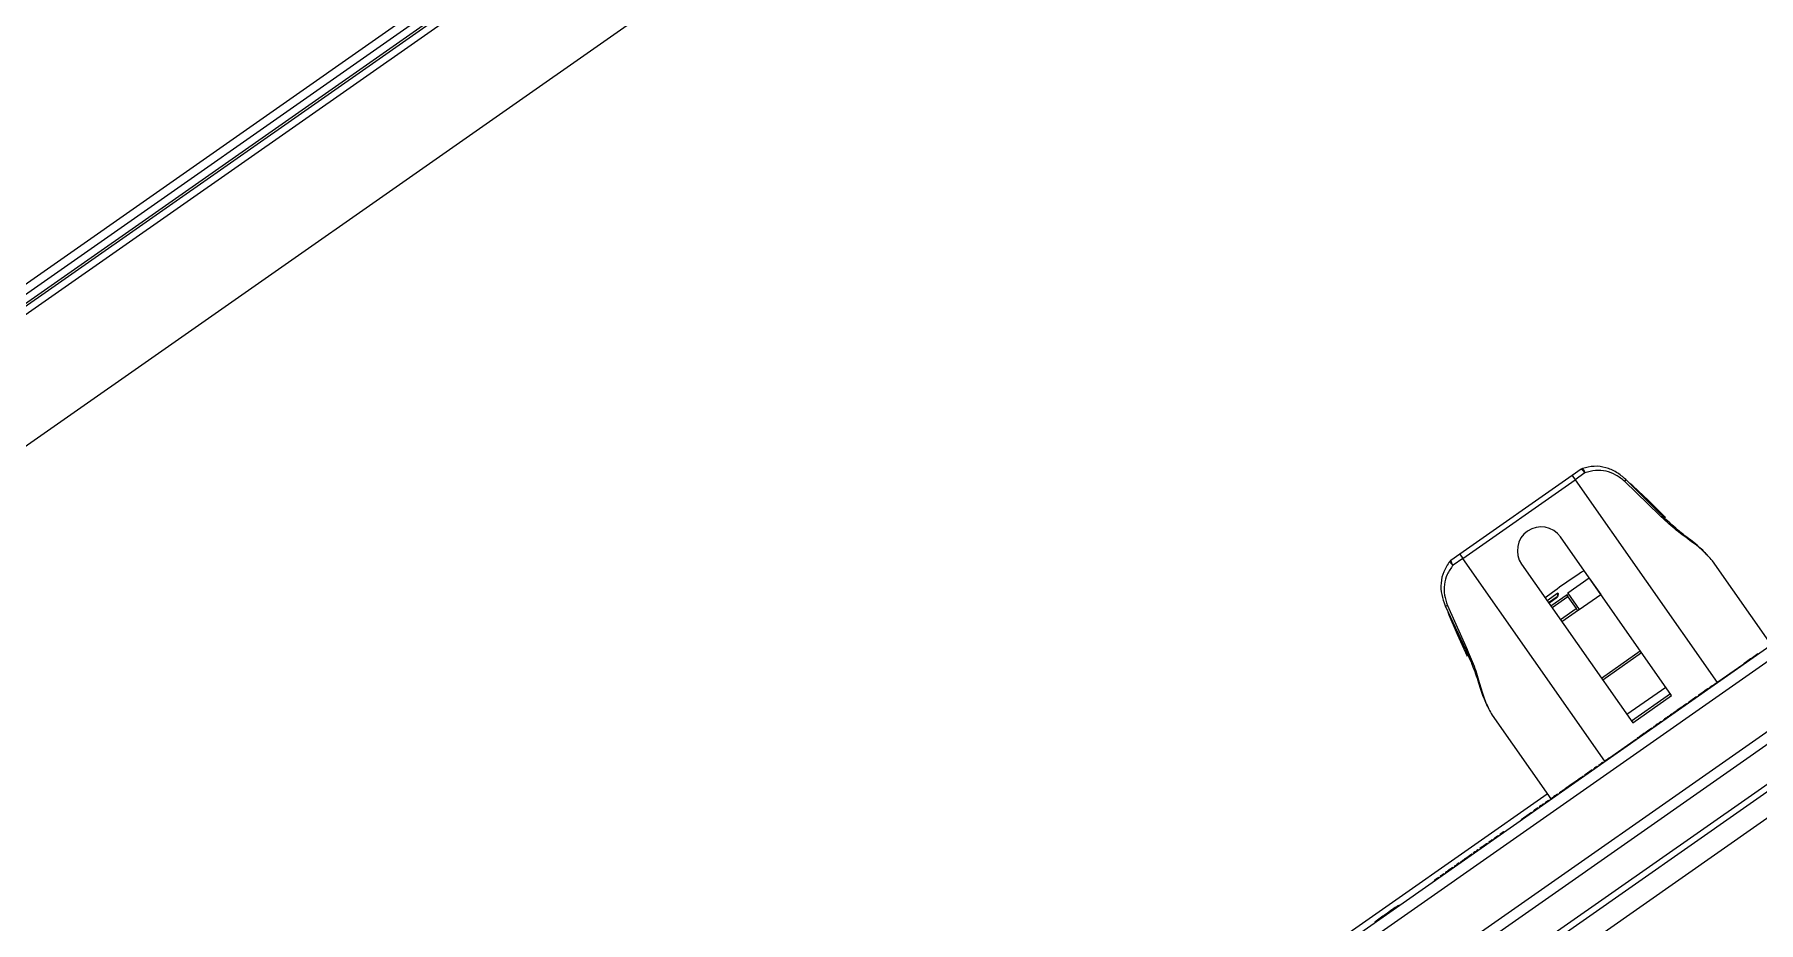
# Model space of a CAD drawing. Header units: millimetres. Extents: x 152904052 to 153933663, y 538271515 to 539240469.
# Drawn here: x 153459018.8 to 153459345.6, y 538575273.3 to 538575441.7 of the extents above; entities that cross this region are included whole.
import ezdxf

# ---------------------------------------------------------------- set-up
doc = ezdxf.new("R2010")
doc.units = ezdxf.units.MM
doc.layers.add('POWR', color=5, linetype='Continuous')

msp = doc.modelspace()

# ---------------------------------------------------------------- linework, layer by layer
at = {"layer": 'POWR', "color": 7}
for p, q in [((153459462.83, 538575706.48), (153458561.76, 538575075.55)), ((153459463.75, 538575705.17), (153458562.68, 538575074.24)), ((153459461.93, 538575702.19), (153458566.1, 538575074.93)), ((153458576.08, 538575081.42), (153459452.57, 538575695.15)), ((153458577.89, 538575081.1), (153459452.25, 538575693.34)), ((153459453.61, 538575669.26), (153458600.06, 538575071.59)), ((153458706.44, 538574874.16), (153459602.59, 538575501.65)), ((153458706.95, 538574877.08), (153459599.66, 538575502.17)), ((153459606.62, 538575491.17), (153458714.91, 538574866.78)), ((153459607.77, 538575489.53), (153458716.05, 538574865.15)), ((153459596.18, 538575472.45), (153457835.01, 538574239.26)), ((153458741.53, 538574875.48), (153459591.4, 538575470.56)), ((153459598.53, 538575469.09), (153457837.36, 538574235.9)), ((153459311.96, 538575359.31), (153459310.26, 538575358.12)), ((153459310.26, 538575358.12), (153459288.96, 538575343.21)), ((153459289.53, 538575342.39), (153459310.83, 538575357.3)), ((153459310.26, 538575358.12), (153459310.83, 538575357.3)), ((153459312.68, 538575358.59), (153459310.83, 538575357.3)), ((153459310.83, 538575357.3), (153459337.73, 538575318.88)), ((153459326.8, 538575350.6), (153459320.22, 538575357)), ((153459326.92, 538575350.86), (153459320.42, 538575357.38)), ((153459321.78, 538575356.14), (153459321.21, 538575356.58)), ((153459324.72, 538575353.38), (153459321.78, 538575356.14)), ((153459327.97, 538575350.17), (153459324.72, 538575353.38)), ((153459329.11, 538575316.38), (153459308.06, 538575346.45)), ((153459288.96, 538575343.21), (153459287.26, 538575342.02)), ((153459288.96, 538575343.21), (153459289.53, 538575342.39)), ((153459335.65, 538575343.23), (153459336.68, 538575342.1)), ((153459289.53, 538575342.39), (153459287.69, 538575341.1)), ((153459316.43, 538575303.97), (153459289.53, 538575342.39)), ((153459300.68, 538575341.28), (153459321.73, 538575311.22)), ((153459347.97, 538575326.05), (153459336.84, 538575341.94)), ((153459313.5, 538575338.65), (153459309.42, 538575335.8)), ((153459313.5, 538575338.65), (153459315.67, 538575335.54)), ((153459286.18, 538575333.41), (153459290.09, 538575325.06)), ((153459286.61, 538575333.46), (153459290.37, 538575325.09)), ((153459307.56, 538575335.8), (153459305.52, 538575334.37)), ((153459305.77, 538575334.01), (153459307.43, 538575335.18)), ((153459305.83, 538575333.93), (153459307.49, 538575335.09)), ((153459306.2, 538575333.4), (153459309.3, 538575335.57)), ((153459309.45, 538575335.08), (153459306.48, 538575333)), ((153459307.49, 538575335.09), (153459307.43, 538575335.18)), ((153459307.62, 538575335.72), (153459307.56, 538575335.8)), ((153459308.03, 538575330.8), (153459310.99, 538575332.87)), ((153459309.42, 538575335.8), (153459311.6, 538575332.69)), ((153459309.45, 538575335.08), (153459310.99, 538575332.87)), ((153459311.6, 538575332.69), (153459315.67, 538575335.54)), ((153459315.67, 538575335.54), (153459315.68, 538575335.55)), ((153459286.72, 538575332.27), (153459286.88, 538575331.71)), ((153459286.88, 538575331.71), (153459288.47, 538575328)), ((153459311.44, 538575332.58), (153459308.31, 538575330.39)), ((153459311.44, 538575332.58), (153459311.6, 538575332.69)), ((153459288.47, 538575328), (153459290.38, 538575323.85)), ((153459315.79, 538575319.71), (153459323.16, 538575324.87)), ((153459323.43, 538575324.49), (153459316.06, 538575319.33)), ((153459337.04, 538575318.4), (153459342.61, 538575322.3)), ((153459328.02, 538575317.94), (153459320.64, 538575312.78)), ((153459328.88, 538575316.71), (153459321.5, 538575311.55)), ((153459336.9, 538575318.3), (153459336.96, 538575318.22)), ((153459321.73, 538575311.22), (153459329.11, 538575316.38)), ((153459329.76, 538575313.3), (153459329.81, 538575313.22)), ((153459332.03, 538575314.89), (153459332.09, 538575314.81)), ((153459333.86, 538575316.17), (153459333.91, 538575316.09)), ((153459295.07, 538575312.69), (153459306.2, 538575296.8)), ((153459327.48, 538575311.71), (153459327.54, 538575311.62)), ((153459317.34, 538575304.6), (153459322.47, 538575308.2)), ((153459322.61, 538575308.3), (153459322.67, 538575308.22)), ((153459312.33, 538575301.09), (153459312.38, 538575301.01)), ((153459314.02, 538575302.28), (153459314.08, 538575302.2)), ((153459314.99, 538575302.96), (153459315.05, 538575302.88)), ((153459243.77, 538575254.5), (153459305.53, 538575297.75)), ((153459307.78, 538575297.91), (153459307.84, 538575297.83)), ((153459310.05, 538575299.5), (153459310.11, 538575299.42)), ((153459300.57, 538575292.86), (153459302.58, 538575294.27)), ((153459302.91, 538575294.5), (153459302.97, 538575294.42)), ((153459304.01, 538575295.27), (153459304.07, 538575295.19)), ((153459305.12, 538575296.05), (153459305.17, 538575295.96)), ((153459306.08, 538575296.72), (153459306.14, 538575296.64)), ((153459300.57, 538575292.86), (153459300.63, 538575292.78)), ((153459292.44, 538575287.17), (153459292.5, 538575287.09)), ((153459294.14, 538575288.36), (153459294.19, 538575288.27)), ((153459295.1, 538575289.03), (153459295.16, 538575288.95)), ((153459296.21, 538575289.81), (153459296.26, 538575289.72)), ((153459289.11, 538575284.84), (153459289.17, 538575284.76)), ((153459290.17, 538575285.58), (153459290.22, 538575285.49)), ((153459291.22, 538575286.32), (153459291.28, 538575286.23)), ((153459284.13, 538575281.35), (153459284.18, 538575281.27)), ((153459285.23, 538575282.12), (153459285.29, 538575282.04)), ((153459277.42, 538575276.65), (153459277.48, 538575276.57))]:
    msp.add_line(p, q, dxfattribs=at)
at = {"layer": 'POWR', "color": 7, "flags": 128}
for points in [[(153459320.22, 538575357), (153459320.35, 538575357.18), (153459320.42, 538575357.31), (153459320.42, 538575357.38), (153459320.42, 538575357.38)], [(153459324.47, 538575353.33), (153459324.6, 538575353.39), (153459324.69, 538575353.4), (153459324.72, 538575353.38)], [(153459327.96, 538575350.17), (153459327.93, 538575350.19), (153459327.83, 538575350.17), (153459327.73, 538575350.12)], [(153459286.18, 538575333.41), (153459286.18, 538575333.41), (153459286.25, 538575333.39), (153459286.39, 538575333.4), (153459286.61, 538575333.46)], [(153459288.47, 538575328), (153459288.46, 538575328.03), (153459288.5, 538575328.11), (153459288.6, 538575328.21)], [(153459290.38, 538575323.85), (153459290.37, 538575323.89), (153459290.42, 538575323.98), (153459290.5, 538575324.05)]]:
    msp.add_lwpolyline(points, dxfattribs=at)
at = {"layer": 'POWR', "color": 7}
for centre, radius, start, end in [((153459312.53, 538575358.49), 1, 108.7393, 125), ((153459311.29, 538575357.92), 1.54, 25.9671, 64.48), ((153459326.6, 538575350.85), 0.324, 307.8124, 0.518), ((153459304.37, 538575343.87), 4.5, 35, 215), ((153459287.83, 538575341.2), 1, 125, 141.2293), ((153459288.79, 538575342.17), 1.54, 185.5199, 224.0329), ((153459366.72, 538575254.82), 101, 122.4464, 127.5536), ((153459313.4, 538575334.25), 6.04, 165.1115, 171.1507), ((153459313.46, 538575334.17), 6.04, 165.14, 171.1799), ((153459325.53, 538575326.75), 18.47, 150.6566, 151.4769), ((153459290.2, 538575325.37), 0.323, 249.3924, 302.2319)]:
    msp.add_arc(centre, radius, start, end, dxfattribs=at)
for points, knots in [([(153459320.42, 538575357.38), (153459319.85, 538575357.85), (153459318.7, 538575358.81), (153459316.66, 538575359.68), (153459314.43, 538575359.99), (153459312.95, 538575359.62), (153459312.21, 538575359.44)], [0, 0, 0, 0, 0.244116, 0.493697, 0.74711, 1, 1, 1, 1]), ([(153459312.21, 538575359.43), (153459312.22, 538575359.44), (153459312.23, 538575359.44), (153459312.27, 538575359.42), (153459312.34, 538575359.33), (153459312.45, 538575359.14), (153459312.57, 538575358.89), (153459312.64, 538575358.69), (153459312.68, 538575358.59)], [0, 0, 0, 0, 0.095788, 0.16741, 0.384387, 0.583702, 0.797244, 1, 1, 1, 1]), ([(153459320.22, 538575357), (153459319.68, 538575357.43), (153459318.6, 538575358.29), (153459316.7, 538575358.99), (153459314.68, 538575359.16), (153459313.35, 538575358.78), (153459312.68, 538575358.59)], [0, 0, 0, 0, 0.251041, 0.499952, 0.749046, 1, 1, 1, 1]), ([(153459336.84, 538575341.94), (153459336.3, 538575342.57), (153459335.21, 538575343.82), (153459332.61, 538575345.79), (153459329.68, 538575347.9), (153459327.76, 538575349.7), (153459326.8, 538575350.6)], [0, 0, 0, 0, 0.250334, 0.499658, 0.749382, 1, 1, 1, 1]), ([(153459335.85, 538575342.99), (153459335.58, 538575343.3), (153459334.78, 538575344.24), (153459332.67, 538575345.89), (153459329.84, 538575348.06), (153459327.91, 538575349.91), (153459326.92, 538575350.86)], [0, 0, 0, 0, 0.136925, 0.411253, 0.697854, 1, 1, 1, 1]), ([(153459287.06, 538575341.83), (153459286.63, 538575341.19), (153459285.78, 538575339.92), (153459285.31, 538575337.73), (153459285.42, 538575335.51), (153459285.93, 538575334.11), (153459286.18, 538575333.41)], [0, 0, 0, 0, 0.253049, 0.505786, 0.755206, 1, 1, 1, 1]), ([(153459287.69, 538575341.1), (153459287.28, 538575340.53), (153459286.48, 538575339.41), (153459285.95, 538575337.46), (153459285.95, 538575335.43), (153459286.39, 538575334.12), (153459286.61, 538575333.46)], [0, 0, 0, 0, 0.250258, 0.499045, 0.748633, 1, 1, 1, 1]), ([(153459287.69, 538575341.1), (153459287.61, 538575341.16), (153459287.45, 538575341.3), (153459287.25, 538575341.49), (153459287.11, 538575341.66), (153459287.05, 538575341.76), (153459287.04, 538575341.81), (153459287.05, 538575341.82), (153459287.06, 538575341.82)], [0, 0, 0, 0, 0.202775, 0.416337, 0.615691, 0.832668, 0.904295, 1, 1, 1, 1]), ([(153459309.3, 538575335.57), (153459309.29, 538575335.54), (153459309.27, 538575335.49), (153459309.3, 538575335.36), (153459309.36, 538575335.22), (153459309.42, 538575335.12), (153459309.45, 538575335.08)], [0, 0, 0, 0, 0.258878, 0.5197, 0.769477, 1, 1, 1, 1]), ([(153459310.99, 538575332.87), (153459311.02, 538575332.83), (153459311.09, 538575332.75), (153459311.19, 538575332.65), (153459311.3, 538575332.58), (153459311.38, 538575332.55), (153459311.42, 538575332.57), (153459311.44, 538575332.58)], [0, 0, 0, 0, 0.199084, 0.398243, 0.602154, 0.81712, 1, 1, 1, 1]), ([(153459290.09, 538575325.06), (153459290.63, 538575323.83), (153459291.7, 538575321.4), (153459292.77, 538575318), (153459293.61, 538575315.43), (153459294.22, 538575314.34), (153459294.43, 538575313.97)], [0, 0, 0, 0, 0.296401, 0.584906, 0.860456, 1, 1, 1, 1]), ([(153459290.37, 538575325.09), (153459290.89, 538575323.88), (153459291.92, 538575321.46), (153459292.91, 538575317.99), (153459293.86, 538575314.87), (153459294.66, 538575313.42), (153459295.07, 538575312.69)], [0, 0, 0, 0, 0.250492, 0.499894, 0.749533, 1, 1, 1, 1]), ([(153459345.44, 538575324.28), (153459345.21, 538575324.12), (153459344.42, 538575323.57), (153459343.45, 538575322.89), (153459342.76, 538575322.4), (153459342.76, 538575322.41), (153459342.76, 538575322.41)], [0, 0, 0, 0, 0.127386, 0.442572, 0.778727, 1, 1, 1, 1]), ([(153459336.9, 538575318.3), (153459336.84, 538575318.26), (153459336.71, 538575318.17), (153459335.73, 538575317.48), (153459334.87, 538575316.88), (153459334.2, 538575316.41), (153459334.14, 538575316.37)], [0, 0, 0, 0, 0.320732, 0.643848, 0.967889, 1, 1, 1, 1]), ([(153459329.76, 538575313.3), (153459329.53, 538575313.14), (153459329.1, 538575312.84), (153459328.48, 538575312.4), (153459327.95, 538575312.03), (153459327.55, 538575311.76), (153459327.51, 538575311.72), (153459327.48, 538575311.71)], [0, 0, 0, 0, 0.197776, 0.377561, 0.551236, 0.763085, 1, 1, 1, 1]), ([(153459332.03, 538575314.89), (153459331.98, 538575314.86), (153459331.89, 538575314.79), (153459331.3, 538575314.38), (153459330.58, 538575313.87), (153459330.03, 538575313.49), (153459329.76, 538575313.3)], [0, 0, 0, 0, 0.280617, 0.564085, 0.784519, 1, 1, 1, 1]), ([(153459333.86, 538575316.17), (153459333.76, 538575316.1), (153459333.58, 538575315.98), (153459332.87, 538575315.48), (153459332.34, 538575315.1), (153459332.32, 538575315.09)], [0, 0, 0, 0, 0.488031, 0.980841, 1, 1, 1, 1]), ([(153459325.37, 538575310.23), (153459324.98, 538575309.96), (153459323.95, 538575309.23), (153459322.84, 538575308.46), (153459322.69, 538575308.35), (153459322.61, 538575308.3)], [0, 0, 0, 0, 0.220418, 0.587952, 1, 1, 1, 1]), ([(153459327.2, 538575311.51), (153459326.99, 538575311.36), (153459326.41, 538575310.96), (153459325.79, 538575310.52), (153459325.7, 538575310.46), (153459325.66, 538575310.43)], [0, 0, 0, 0, 0.208809, 0.582111, 1, 1, 1, 1]), ([(153459316.09, 538575303.73), (153459316.05, 538575303.7), (153459315.97, 538575303.65), (153459315.48, 538575303.3), (153459315.28, 538575303.16)], [0, 0, 0, 0, 0.5752, 1, 1, 1, 1]), ([(153459317.2, 538575304.5), (153459317.15, 538575304.47), (153459317.08, 538575304.42), (153459316.56, 538575304.06), (153459316.38, 538575303.93)], [0, 0, 0, 0, 0.6377227, 1, 1, 1, 1]), ([(153459312.33, 538575301.09), (153459312.28, 538575301.06), (153459312.18, 538575300.99), (153459311.59, 538575300.58), (153459310.87, 538575300.08), (153459310.32, 538575299.69), (153459310.05, 538575299.5)], [0, 0, 0, 0, 0.278741, 0.563046, 0.784518, 1, 1, 1, 1]), ([(153459314.02, 538575302.28), (153459313.95, 538575302.23), (153459313.79, 538575302.12), (153459313.01, 538575301.57), (153459312.61, 538575301.29)], [0, 0, 0, 0, 0.500808, 1, 1, 1, 1]), ([(153459314.99, 538575302.96), (153459314.94, 538575302.93), (153459314.89, 538575302.89), (153459314.38, 538575302.53), (153459314.31, 538575302.48)], [0, 0, 0, 0, 0.8657195, 1, 1, 1, 1]), ([(153459307.49, 538575297.71), (153459307.32, 538575297.59), (153459306.79, 538575297.22), (153459306.21, 538575296.81), (153459306.13, 538575296.75), (153459306.08, 538575296.72)], [0, 0, 0, 0, 0.183834, 0.566866, 1, 1, 1, 1]), ([(153459310.05, 538575299.5), (153459309.83, 538575299.35), (153459309.4, 538575299.05), (153459308.78, 538575298.61), (153459308.24, 538575298.24), (153459307.85, 538575297.96), (153459307.8, 538575297.93), (153459307.78, 538575297.91)], [0, 0, 0, 0, 0.200326, 0.380186, 0.552394, 0.762539, 1, 1, 1, 1]), ([(153459303.73, 538575295.07), (153459303.59, 538575294.98), (153459302.97, 538575294.54), (153459302.93, 538575294.52), (153459302.91, 538575294.5)], [0, 0, 0, 0, 0.216364, 1, 1, 1, 1]), ([(153459304.83, 538575295.84), (153459304.67, 538575295.73), (153459304.08, 538575295.32), (153459304.04, 538575295.29), (153459304.01, 538575295.27)], [0, 0, 0, 0, 0.278107, 1, 1, 1, 1]), ([(153459305.8, 538575296.52), (153459305.66, 538575296.43), (153459305.18, 538575296.09), (153459305.14, 538575296.06), (153459305.12, 538575296.05)], [0, 0, 0, 0, 0.285051, 1, 1, 1, 1]), ([(153459297.31, 538575290.58), (153459297.26, 538575290.55), (153459297.19, 538575290.49), (153459296.68, 538575290.14), (153459296.49, 538575290.01)], [0, 0, 0, 0, 0.636046, 1, 1, 1, 1]), ([(153459292.44, 538575287.17), (153459292.39, 538575287.13), (153459292.28, 538575287.06), (153459291.87, 538575286.77), (153459291.55, 538575286.54), (153459291.51, 538575286.52)], [0, 0, 0, 0, 0.4628822, 0.9389635, 1, 1, 1, 1]), ([(153459294.14, 538575288.36), (153459294.06, 538575288.3), (153459293.9, 538575288.19), (153459293.12, 538575287.64), (153459292.73, 538575287.37)], [0, 0, 0, 0, 0.498681, 1, 1, 1, 1]), ([(153459295.1, 538575289.03), (153459295.05, 538575289), (153459295, 538575288.96), (153459294.49, 538575288.6), (153459294.42, 538575288.56)], [0, 0, 0, 0, 0.864861, 1, 1, 1, 1]), ([(153459296.21, 538575289.81), (153459296.16, 538575289.77), (153459296.08, 538575289.72), (153459295.6, 538575289.38), (153459295.39, 538575289.23)], [0, 0, 0, 0, 0.573497, 1, 1, 1, 1]), ([(153459287.61, 538575283.78), (153459287.43, 538575283.66), (153459286.91, 538575283.29), (153459286.32, 538575282.89), (153459286.24, 538575282.83), (153459286.2, 538575282.8)], [0, 0, 0, 0, 0.18313, 0.564678, 1, 1, 1, 1]), ([(153459288.82, 538575284.64), (153459288.68, 538575284.54), (153459288.33, 538575284.29), (153459287.96, 538575284.03), (153459287.92, 538575284), (153459287.89, 538575283.99)], [0, 0, 0, 0, 0.243406, 0.596918, 1, 1, 1, 1]), ([(153459290.17, 538575285.58), (153459290.06, 538575285.5), (153459289.87, 538575285.37), (153459289.57, 538575285.16), (153459289.33, 538575284.99), (153459289.14, 538575284.86), (153459289.12, 538575284.84), (153459289.11, 538575284.84)], [0, 0, 0, 0, 0.202461, 0.382409, 0.553418, 0.762152, 1, 1, 1, 1]), ([(153459291.22, 538575286.32), (153459291.2, 538575286.3), (153459291.16, 538575286.27), (153459290.88, 538575286.08), (153459290.55, 538575285.84), (153459290.29, 538575285.67), (153459290.17, 538575285.58)], [0, 0, 0, 0, 0.277096, 0.562127, 0.784508, 1, 1, 1, 1]), ([(153459284.94, 538575281.92), (153459284.78, 538575281.81), (153459284.19, 538575281.39), (153459284.15, 538575281.37), (153459284.13, 538575281.35)], [0, 0, 0, 0, 0.276313, 1, 1, 1, 1]), ([(153459285.91, 538575282.6), (153459285.77, 538575282.5), (153459285.29, 538575282.16), (153459285.25, 538575282.14), (153459285.23, 538575282.12)], [0, 0, 0, 0, 0.283268, 1, 1, 1, 1]), ([(153459277.42, 538575276.65), (153459277.36, 538575276.61), (153459277.22, 538575276.51), (153459276.27, 538575275.85), (153459274.88, 538575274.87), (153459273.54, 538575273.94), (153459272.84, 538575273.44)], [0, 0, 0, 0, 0.23574, 0.478454, 0.724852, 1, 1, 1, 1])]:
    msp.add_open_spline(points, degree=3, knots=knots, dxfattribs=at)

doc.saveas('drawing.dxf')
